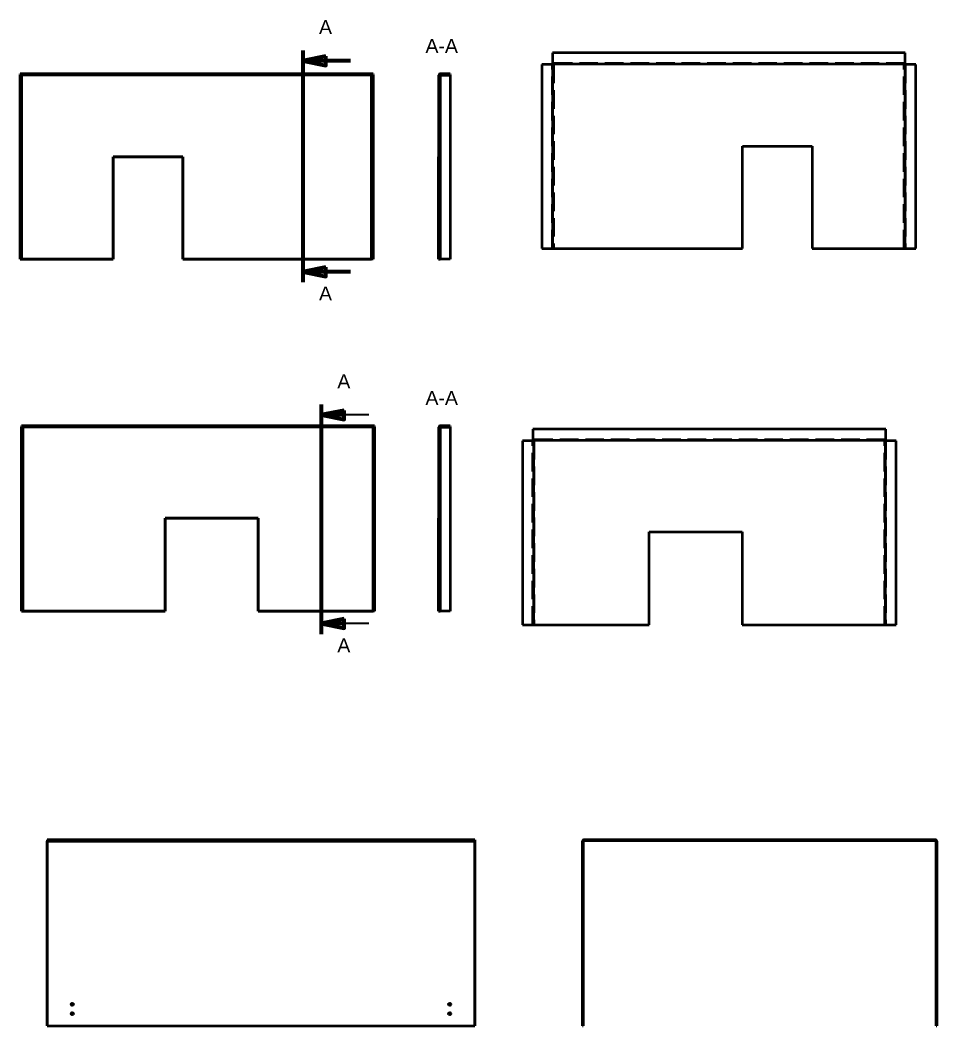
# Model space of a CAD drawing. Header units: millimetres. Extents: x 5817 to 10902, y 7553 to 10245.
# Drawn here: x 5817 to 7789, y 8083 to 10245 of the extents above; entities that cross this region are included whole.
import ezdxf

# ---------------------------------------------------------------- set-up
doc = ezdxf.new("R2010")
doc.units = ezdxf.units.MM
doc.header["$LTSCALE"] = 10
doc.linetypes.add('ACAD_ISO04W100', pattern=[30, 24, -3, 0, -3])
doc.linetypes.add('JIS_02_4.0', pattern=[5.5, 4, -1.5])
for name, color, linetype, lineweight in [('ハッチング', 20, 'Continuous', 25), ('切断線', 3, 'Continuous', 70), ('外形線', 7, 'Continuous', 50), ('隠線', 6, 'JIS_02_4.0', 35)]:
    doc.layers.add(name, color=color, linetype=linetype, lineweight=lineweight)
doc.styles.add('Text Style33', font='ARIAL.TTF')

msp = doc.modelspace()

# ---------------------------------------------------------------- hatches: boundary and pattern name
at = {"layer": 'ハッチング'}
h = msp.add_hatch(dxfattribs=at)
h.set_pattern_fill('ANSI31', color=256, scale=254, angle=-90, style=0)
h.set_pattern_definition([(315, (5699.44, 7549.138), (22.45064, 22.45064), [])])
h.paths.add_polyline_path([(6718.9, 10126.8), (6719.3, 10127.8), (6720.4, 10128.3), (6742.4, 10128.3), (6742.4, 10129.8), (6720.4, 10129.8), (6718.9, 10129.4), (6717.8, 10128.3), (6717.4, 10126.8), (6717.4, 9731.3), (6718.9, 9731.3)])
h = msp.add_hatch(dxfattribs=at)
h.set_pattern_fill('ANSI31', color=256, scale=254, angle=-90, style=0)
h.set_pattern_definition([(315, (5666.294, 7555.776), (22.45064, 22.45064), [])])
h.paths.add_polyline_path([(6718.9, 9370.1), (6719.3, 9371.1), (6720.4, 9371.6), (6742.4, 9371.6), (6742.4, 9373.1), (6720.4, 9373.1), (6718.9, 9372.7), (6717.8, 9371.6), (6717.4, 9370.1), (6717.4, 8974.6), (6718.9, 8974.6)])

# ---------------------------------------------------------------- linework, layer by layer
at = {"layer": '切断線'}
for p, q in [((6425.2, 10180.4), (6425.2, 9681.9)), ((6425.2, 10180.4), (6425.2, 10120)), ((6475.2, 10167.9), (6425.2, 10157.9)), ((6475.2, 10147.9), (6475.2, 10167.9)), ((6475.2, 10157.9), (6425.2, 10157.9)), ((6425.2, 10157.9), (6475.2, 10147.9)), ((6527.7, 10157.9), (6475.2, 10157.9)), ((6425.2, 9726.9), (6425.2, 9681.9)), ((6475.2, 9714.4), (6425.2, 9704.4)), ((6475.2, 9694.4), (6475.2, 9714.4)), ((6475.2, 9704.4), (6425.2, 9704.4)), ((6425.2, 9704.4), (6475.2, 9694.4)), ((6527.7, 9704.4), (6475.2, 9704.4)), ((6464.6, 9418.9), (6464.6, 8925.3)), ((6514.6, 9386.4), (6514.6, 9406.4)), ((6514.6, 9396.4), (6464.6, 9396.4)), ((6464.6, 9396.4), (6514.6, 9386.4)), ((6514.6, 8957.8), (6464.6, 8947.8)), ((6514.6, 8937.8), (6514.6, 8957.8)), ((6514.6, 8947.8), (6464.6, 8947.8))]:
    msp.add_line(p, q, dxfattribs=at)
at = {"layer": '切断線', "linetype": 'ACAD_ISO04W100', "lineweight": 70}
for p, q in [((6464.6, 9408.4), (6464.6, 9363.4)), ((6464.6, 8970.3), (6464.6, 8925.3))]:
    msp.add_line(p, q, dxfattribs=at)
at = {"layer": '切断線', "lineweight": 35}
for p, q in [((6514.6, 9406.4), (6464.6, 9396.4)), ((6567.1, 9396.4), (6514.6, 9396.4)), ((6567.1, 8947.8), (6514.6, 8947.8))]:
    msp.add_line(p, q, dxfattribs=at)
at = {"layer": '切断線', "linetype": 'ACAD_ISO04W100', "lineweight": 35}
msp.add_line((6464.6, 8947.8), (6514.6, 8937.8), dxfattribs=at)
at = {"layer": '切断線'}
for points in [[(6475.2, 10167.9), (6425.2, 10157.9), (6475.2, 10147.9), (6475.2, 10167.9)], [(6475.2, 9714.4), (6425.2, 9704.4), (6475.2, 9694.4), (6475.2, 9714.4)], [(6514.6, 9406.4), (6464.6, 9396.4), (6514.6, 9386.4), (6514.6, 9406.4)], [(6514.6, 8957.8), (6464.6, 8947.8), (6514.6, 8937.8), (6514.6, 8957.8)]]:
    msp.add_lwpolyline(points, dxfattribs=at)
for points in [[(6475.2, 10167.9), (6425.2, 10157.9), (6475.2, 10147.9), (6475.2, 10167.9)], [(6475.2, 9714.4), (6425.2, 9704.4), (6475.2, 9694.4), (6475.2, 9714.4)], [(6514.6, 9406.4), (6464.6, 9396.4), (6514.6, 9386.4), (6514.6, 9406.4)], [(6514.6, 8957.8), (6464.6, 8947.8), (6514.6, 8937.8), (6514.6, 8957.8)]]:
    msp.add_solid(points, dxfattribs=at)
at = {"layer": '外形線'}
for p, q in [((7721.1, 10175.2), (6962.1, 10175.2)), ((7721.1, 10175.2), (6962.1, 10175.2)), ((6962.1, 10175.2), (6962.1, 10153.2)), ((6962.1, 10175.2), (6962.1, 10153.2)), ((7721.1, 10153.2), (7721.1, 10175.2)), ((7721.1, 10153.2), (7721.1, 10175.2)), ((6965.1, 10149.9), (6939.7, 10149.9)), ((6965.1, 10149.9), (6939.7, 10149.9)), ((6939.7, 10149.9), (6939.7, 9754.4)), ((6939.7, 10149.9), (6939.7, 9754.4)), ((6962.1, 10153.2), (6965.1, 10153.2)), ((6962.1, 10153.2), (6965.1, 10153.2)), ((6963.4, 9754.4), (6963.4, 10149.9)), ((6965.1, 10153.2), (6965.1, 10149.9)), ((6965.1, 10153.2), (6965.1, 10149.9)), ((6965.1, 10151.6), (7718.1, 10151.6)), ((7718.1, 10149.9), (7718.1, 10153.2)), ((7718.1, 10149.9), (7718.1, 10153.2)), ((7718.1, 10153.2), (7721.1, 10153.2)), ((7718.1, 10153.2), (7721.1, 10153.2)), ((7743.5, 10149.9), (7718.1, 10149.9)), ((7743.5, 10149.9), (7718.1, 10149.9)), ((7719.8, 10149.9), (7719.8, 9754.4)), ((7743.5, 9754.4), (7743.5, 10149.9)), ((7743.5, 9754.4), (7743.5, 10149.9)), ((5817.4, 10128.3), (5817.4, 10129.8)), ((5817.4, 10129.8), (5820.4, 10129.8)), ((5817.4, 10129.8), (5817.4, 10128.3)), ((6576.4, 10129.8), (5817.4, 10129.8)), ((5820.4, 10128.3), (5817.4, 10128.3)), ((6576.4, 10128.3), (5817.4, 10128.3)), ((5817.4, 9731.3), (5817.4, 10126.8)), ((5817.4, 10126.8), (5820.4, 10126.8)), ((5817.4, 10126.8), (5817.4, 9731.3)), ((5817.4, 10126.8), (5818.9, 10126.8)), ((5818.9, 10126.8), (5820.4, 10126.8)), ((5820.4, 10128.3), (5820.4, 10129.8)), ((5820.4, 10126.8), (5820.4, 10129.8)), ((5820.4, 10129.8), (6573.4, 10129.8)), ((5820.4, 10128.3), (5820.4, 10126.8)), ((6573.4, 10128.3), (5820.4, 10128.3)), ((5820.4, 10126.8), (5820.4, 9731.3)), ((6573.4, 10126.8), (5820.4, 10126.8)), ((6573.4, 10129.8), (6573.4, 10126.8)), ((6573.4, 10128.3), (6573.4, 10129.8)), ((6573.4, 10129.8), (6576.4, 10129.8)), ((6573.4, 10126.8), (6573.4, 10128.3)), ((6576.4, 10128.3), (6573.4, 10128.3)), ((6573.4, 10126.8), (6573.4, 9731.3)), ((6576.4, 10126.8), (6573.4, 10126.8)), ((6573.4, 9731.3), (6573.4, 10126.8)), ((6574.9, 10126.8), (6573.4, 10126.8)), ((6576.4, 10126.8), (6574.9, 10126.8)), ((6574.9, 9731.3), (6574.9, 10126.8)), ((6574.9, 9731.3), (6574.9, 10126.8)), ((6576.4, 10129.8), (6576.4, 10128.3)), ((6576.4, 10129.8), (6576.4, 10128.3)), ((6576.4, 9731.3), (6576.4, 10126.8)), ((6576.4, 10126.8), (6576.4, 9731.3)), ((6717.4, 10126.8), (6717.4, 9731.3)), ((6717.4, 10126.8), (6717.4, 9731.3)), ((6717.4, 10126.8), (6717.5, 10126.8)), ((6718.5, 10126.8), (6720.4, 10126.8)), ((6718.9, 9731.3), (6718.9, 10126.8)), ((6718.9, 10126.8), (6720.4, 10126.8)), ((6718.9, 9731.3), (6718.9, 10126.8)), ((6742.4, 10129.8), (6720.4, 10129.8)), ((6742.4, 10129.8), (6720.4, 10129.8)), ((6720.4, 10128.3), (6742.4, 10128.3)), ((6742.4, 10128.3), (6720.4, 10128.3)), ((6720.4, 10126.8), (6720.4, 9731.3)), ((6720.4, 10126.8), (6742.4, 10126.8)), ((6720.4, 10126.8), (6742.4, 10126.8)), ((6742.4, 10128.3), (6742.4, 10129.8)), ((6742.4, 10129.8), (6742.4, 10128.3)), ((6742.4, 10126.8), (6742.4, 9731.3)), ((6742.4, 10126.8), (6742.4, 9731.3)), ((7371.1, 9754.4), (7371.1, 9974.4)), ((7371.1, 9754.4), (7371.1, 9974.4)), ((7371.1, 9974.4), (7521.1, 9974.4)), ((7371.1, 9974.4), (7521.1, 9974.4)), ((7521.1, 9974.4), (7521.1, 9754.4)), ((7521.1, 9974.4), (7521.1, 9754.4)), ((6167.4, 9951.3), (6017.4, 9951.3)), ((6017.4, 9951.3), (6017.4, 9731.3)), ((6017.4, 9951.3), (6167.4, 9951.3)), ((6017.4, 9731.3), (6017.4, 9951.3)), ((6167.4, 9731.3), (6167.4, 9951.3)), ((6167.4, 9951.3), (6167.4, 9731.3)), ((6717.4, 9951.3), (6717.4, 9731.3)), ((6717.4, 9731.3), (6717.4, 9951.3)), ((6718.9, 9731.3), (6718.9, 9951.3)), ((6718.9, 9951.3), (6718.9, 9731.3)), ((6939.7, 9754.4), (7371.1, 9754.4)), ((6939.7, 9754.4), (7371.1, 9754.4)), ((7521.1, 9754.4), (7743.5, 9754.4)), ((7521.1, 9754.4), (7743.5, 9754.4)), ((5817.4, 9731.3), (5820.4, 9731.3)), ((5817.4, 9731.3), (5818.9, 9731.3)), ((5818.9, 9731.3), (5820.4, 9731.3)), ((5820.4, 9731.3), (6017.4, 9731.3)), ((6017.4, 9731.3), (5820.4, 9731.3)), ((6167.4, 9731.3), (6573.4, 9731.3)), ((6573.4, 9731.3), (6167.4, 9731.3)), ((6576.4, 9731.3), (6573.4, 9731.3)), ((6574.9, 9731.3), (6573.4, 9731.3)), ((6576.4, 9731.3), (6574.9, 9731.3)), ((6717.4, 9731.3), (6718.9, 9731.3)), ((6717.4, 9731.3), (6720.4, 9731.3)), ((6718.9, 9731.3), (6717.4, 9731.3)), ((6717.4, 9731.3), (6718.9, 9731.3)), ((6718.9, 9731.3), (6720.4, 9731.3)), ((6742.4, 9731.3), (6720.4, 9731.3)), ((6742.4, 9731.3), (6720.4, 9731.3)), ((5820.4, 9371.6), (5820.4, 9373.1)), ((5820.4, 9373.1), (5823.4, 9373.1)), ((5820.4, 9373.1), (5820.4, 9371.6)), ((6579.4, 9373.1), (5820.4, 9373.1)), ((5823.4, 9371.6), (5820.4, 9371.6)), ((6579.4, 9371.6), (5820.4, 9371.6)), ((5820.4, 8974.6), (5820.4, 9370.1)), ((5820.4, 9370.1), (5823.4, 9370.1)), ((5820.4, 9370.1), (5820.4, 8974.6)), ((5820.4, 9370.1), (5821.9, 9370.1)), ((5821.9, 9370.1), (5823.4, 9370.1)), ((5823.4, 9371.6), (5823.4, 9373.1)), ((5823.4, 9370.1), (5823.4, 9373.1)), ((5823.4, 9373.1), (6576.4, 9373.1)), ((5823.4, 9371.6), (5823.4, 9370.1)), ((6576.4, 9371.6), (5823.4, 9371.6)), ((5823.4, 9370.1), (5823.4, 8974.6)), ((6576.4, 9370.1), (5823.4, 9370.1)), ((6576.4, 9373.1), (6576.4, 9370.1)), ((6576.4, 9371.6), (6576.4, 9373.1)), ((6576.4, 9373.1), (6579.4, 9373.1)), ((6576.4, 9370.1), (6576.4, 9371.6)), ((6579.4, 9371.6), (6576.4, 9371.6)), ((6576.4, 9370.1), (6576.4, 8974.6)), ((6579.4, 9370.1), (6576.4, 9370.1)), ((6576.4, 8974.6), (6576.4, 9370.1)), ((6577.9, 9370.1), (6576.4, 9370.1)), ((6579.4, 9370.1), (6577.9, 9370.1)), ((6577.9, 8974.6), (6577.9, 9370.1)), ((6577.9, 8974.6), (6577.9, 9370.1)), ((6579.4, 9373.1), (6579.4, 9371.6)), ((6579.4, 9373.1), (6579.4, 9371.6)), ((6579.4, 8974.6), (6579.4, 9370.1)), ((6579.4, 9370.1), (6579.4, 8974.6)), ((6717.4, 9370.1), (6717.4, 8974.6)), ((6717.4, 9370.1), (6717.4, 8974.6)), ((6717.4, 9370.1), (6717.5, 9370.1)), ((6718.5, 9370.1), (6720.4, 9370.1)), ((6718.9, 8974.6), (6718.9, 9370.1)), ((6718.9, 9370.1), (6720.4, 9370.1)), ((6718.9, 8974.6), (6718.9, 9370.1)), ((6742.4, 9373.1), (6720.4, 9373.1)), ((6742.4, 9373.1), (6720.4, 9373.1)), ((6720.4, 9371.6), (6742.4, 9371.6)), ((6742.4, 9371.6), (6720.4, 9371.6)), ((6720.4, 9370.1), (6720.4, 8974.6)), ((6720.4, 9370.1), (6742.4, 9370.1)), ((6720.4, 9370.1), (6742.4, 9370.1)), ((6742.4, 9371.6), (6742.4, 9373.1)), ((6742.4, 9373.1), (6742.4, 9371.6)), ((6742.4, 9370.1), (6742.4, 8974.6)), ((6742.4, 9370.1), (6742.4, 8974.6)), ((7679, 9366.1), (6920, 9366.1)), ((7679, 9366.1), (6920, 9366.1)), ((6920, 9366.1), (6920, 9344.1)), ((6920, 9366.1), (6920, 9344.1)), ((7679, 9344.1), (7679, 9366.1)), ((7679, 9344.1), (7679, 9366.1)), ((6920, 9344.1), (6923, 9344.1)), ((6920, 9344.1), (6923, 9344.1)), ((6923, 9344.1), (6923, 9340.7)), ((6923, 9344.1), (6923, 9340.7)), ((6923, 9342.4), (7676, 9342.4)), ((7676, 9340.7), (7676, 9344.1)), ((7676, 9340.7), (7676, 9344.1)), ((7676, 9344.1), (7679, 9344.1)), ((7676, 9344.1), (7679, 9344.1)), ((6923, 9340.7), (6897.6, 9340.7)), ((6923, 9340.7), (6897.6, 9340.7)), ((6897.6, 9340.7), (6897.6, 8945.2)), ((6897.6, 9340.7), (6897.6, 8945.2)), ((6921.3, 9340.7), (6921.3, 8945.2)), ((7701.4, 9340.7), (7676, 9340.7)), ((7701.4, 9340.7), (7676, 9340.7)), ((7677.7, 9340.7), (7677.7, 8945.2)), ((7701.4, 8945.2), (7701.4, 9340.7)), ((7701.4, 8945.2), (7701.4, 9340.7)), ((6329.4, 9174.6), (6129.4, 9174.6)), ((6129.4, 9174.6), (6129.4, 8974.6)), ((6129.4, 9174.6), (6329.4, 9174.6)), ((6129.4, 8974.6), (6129.4, 9174.6)), ((6329.4, 8974.6), (6329.4, 9174.6)), ((6329.4, 9174.6), (6329.4, 8974.6)), ((6717.4, 9174.6), (6717.4, 8974.6)), ((6717.4, 8974.6), (6717.4, 9174.6)), ((6718.9, 8974.6), (6718.9, 9174.6)), ((6718.9, 9174.6), (6718.9, 8974.6)), ((7170, 8945.2), (7170, 9145.2)), ((7170, 8945.2), (7170, 9145.2)), ((7170, 9145.2), (7370, 9145.2)), ((7170, 9145.2), (7370, 9145.2)), ((7370, 9145.2), (7370, 8945.2)), ((7370, 9145.2), (7370, 8945.2)), ((5820.4, 8974.6), (5823.4, 8974.6)), ((5820.4, 8974.6), (5821.9, 8974.6)), ((5821.9, 8974.6), (5823.4, 8974.6)), ((5823.4, 8974.6), (6129.4, 8974.6)), ((6129.4, 8974.6), (5823.4, 8974.6)), ((6329.4, 8974.6), (6576.4, 8974.6)), ((6576.4, 8974.6), (6329.4, 8974.6)), ((6579.4, 8974.6), (6576.4, 8974.6)), ((6577.9, 8974.6), (6576.4, 8974.6)), ((6579.4, 8974.6), (6577.9, 8974.6)), ((6717.4, 8974.6), (6718.9, 8974.6)), ((6717.4, 8974.6), (6720.4, 8974.6)), ((6718.9, 8974.6), (6717.4, 8974.6)), ((6717.4, 8974.6), (6718.9, 8974.6)), ((6718.9, 8974.6), (6720.4, 8974.6)), ((6742.4, 8974.6), (6720.4, 8974.6)), ((6742.4, 8974.6), (6720.4, 8974.6)), ((6897.6, 8945.2), (7170, 8945.2)), ((6897.6, 8945.2), (7170, 8945.2)), ((7370, 8945.2), (7701.4, 8945.2)), ((7370, 8945.2), (7701.4, 8945.2)), ((5875.4, 8483), (5875.4, 8480)), ((6795.4, 8483), (5875.4, 8483)), ((5875.4, 8483), (6795.4, 8483)), ((5875.4, 8483), (5875.4, 8480)), ((5875.4, 8481.5), (6795.4, 8481.5)), ((5875.4, 8481.5), (5875.4, 8480)), ((6795.4, 8481.5), (5875.4, 8481.5)), ((5875.4, 8481.5), (5875.4, 8480)), ((5875.4, 8480), (6795.4, 8480)), ((6795.4, 8480), (5875.4, 8480)), ((6795.4, 8480), (5875.4, 8480)), ((5875.4, 8480), (6795.4, 8480)), ((5875.4, 8083), (5875.4, 8480)), ((5875.4, 8480), (5875.4, 8083)), ((5875.4, 8480), (5875.4, 8083)), ((5875.4, 8083), (5875.4, 8480)), ((6795.4, 8483), (6795.4, 8480)), ((6795.4, 8483), (6795.4, 8480)), ((6795.4, 8481.5), (6795.4, 8480)), ((6795.4, 8481.5), (6795.4, 8480)), ((6795.4, 8480), (6795.4, 8083)), ((6795.4, 8083), (6795.4, 8480)), ((6795.4, 8083), (6795.4, 8480)), ((6795.4, 8480), (6795.4, 8083)), ((7027, 8480), (7027, 8083)), ((7027, 8083), (7027, 8480)), ((7028.5, 8480), (7028.5, 8083)), ((7028.5, 8083), (7028.5, 8480)), ((7786, 8483), (7030, 8483)), ((7030, 8483), (7786, 8483)), ((7786, 8481.5), (7030, 8481.5)), ((7030, 8481.5), (7786, 8481.5)), ((7787.5, 8480), (7787.5, 8083)), ((7787.5, 8083), (7787.5, 8480)), ((7789, 8480), (7789, 8083)), ((7789, 8083), (7789, 8480)), ((7027, 8126.5), (7027, 8131.5)), ((7027, 8126.5), (7027, 8131.5)), ((7028.5, 8131.5), (7027, 8131.5)), ((7028.5, 8131.5), (7027, 8131.5)), ((7028.5, 8131.5), (7028.5, 8126.5)), ((7028.5, 8131.5), (7028.5, 8126.5)), ((7787.5, 8126.5), (7787.5, 8131.5)), ((7787.5, 8126.5), (7787.5, 8131.5)), ((7789, 8131.5), (7787.5, 8131.5)), ((7789, 8131.5), (7787.5, 8131.5)), ((7789, 8131.5), (7789, 8126.5)), ((7789, 8131.5), (7789, 8126.5)), ((7027, 8126.5), (7028.5, 8126.5)), ((7027, 8126.5), (7028.5, 8126.5)), ((7027, 8106.5), (7027, 8111.5)), ((7027, 8106.5), (7027, 8111.5)), ((7028.5, 8111.5), (7027, 8111.5)), ((7028.5, 8111.5), (7027, 8111.5)), ((7028.5, 8111.5), (7028.5, 8106.5)), ((7028.5, 8111.5), (7028.5, 8106.5)), ((7787.5, 8126.5), (7789, 8126.5)), ((7787.5, 8126.5), (7789, 8126.5)), ((7787.5, 8106.5), (7787.5, 8111.5)), ((7787.5, 8106.5), (7787.5, 8111.5)), ((7789, 8111.5), (7787.5, 8111.5)), ((7789, 8111.5), (7787.5, 8111.5)), ((7789, 8111.5), (7789, 8106.5)), ((7789, 8111.5), (7789, 8106.5)), ((7027, 8106.5), (7028.5, 8106.5)), ((7027, 8106.5), (7028.5, 8106.5)), ((7787.5, 8106.5), (7789, 8106.5)), ((7787.5, 8106.5), (7789, 8106.5)), ((5875.4, 8083), (6795.4, 8083)), ((5875.4, 8083), (6795.4, 8083)), ((5875.4, 8083), (6795.4, 8083)), ((5875.4, 8083), (6795.4, 8083)), ((7028.5, 8083), (7027, 8083)), ((7027, 8083), (7028.5, 8083)), ((7789, 8083), (7787.5, 8083)), ((7787.5, 8083), (7789, 8083))]:
    msp.add_line(p, q, dxfattribs=at)
for centre in [(5929.4, 8129), (5929.4, 8129), (5929.4, 8129), (5929.4, 8129), (6741.4, 8129), (6741.4, 8129), (6741.4, 8129), (6741.4, 8129), (5929.4, 8109), (5929.4, 8109), (5929.4, 8109), (5929.4, 8109), (6741.4, 8109), (6741.4, 8109), (6741.4, 8109), (6741.4, 8109)]:
    msp.add_circle(centre, 2.5, dxfattribs=at)
for centre, radius, start, end in [((6720.4, 10126.8), 3, 90, 180), ((6720.4, 10126.8), 3, 90, 180), ((6720.4, 10126.8), 1.5, 90, 180), ((6720.4, 10126.8), 1.5, 90, 180), ((6720.4, 9370.1), 3, 90, 180), ((6720.4, 9370.1), 3, 90, 180), ((6720.4, 9370.1), 1.5, 90, 180), ((6720.4, 9370.1), 1.5, 90, 180), ((7030, 8480), 3, 90, 180), ((7030, 8480), 3, 90, 180), ((7030, 8480), 1.5, 90, 180), ((7030, 8480), 1.5, 90, 180), ((7786, 8480), 3, 0, 90), ((7786, 8480), 3, 0, 90), ((7786, 8480), 1.5, 0, 90), ((7786, 8480), 1.5, 0, 90)]:
    msp.add_arc(centre, radius, start, end, dxfattribs=at)
at = {"layer": '隠線'}
for p, q in [((6961.7, 9754.4), (6961.7, 10149.9)), ((6963.4, 9754.4), (6963.4, 10149.9)), ((6965.1, 10153.2), (7718.1, 10153.2)), ((6965.1, 10151.6), (7718.1, 10151.6)), ((6965.1, 10149.9), (6965.1, 9754.4)), ((7718.1, 10149.9), (6965.1, 10149.9)), ((7718.1, 9754.4), (7718.1, 10149.9)), ((7719.8, 10149.9), (7719.8, 9754.4)), ((7721.5, 10149.9), (7721.5, 9754.4)), ((5818.9, 10126.8), (5818.9, 9731.3)), ((5818.9, 10126.8), (5818.9, 9731.3)), ((5820.4, 9731.3), (5820.4, 10126.8)), ((5820.4, 10126.8), (6573.4, 10126.8)), ((5821.9, 9370.1), (5821.9, 8974.6)), ((5821.9, 9370.1), (5821.9, 8974.6)), ((5823.4, 8974.6), (5823.4, 9370.1)), ((5823.4, 9370.1), (6576.4, 9370.1)), ((6923, 9344.1), (7676, 9344.1)), ((6923, 9342.4), (7676, 9342.4)), ((6919.6, 8945.2), (6919.6, 9340.7)), ((6921.3, 8945.2), (6921.3, 9340.7)), ((6921.3, 8945.2), (6921.3, 9340.7)), ((6923, 9340.7), (6923, 8945.2)), ((7676, 9340.7), (6923, 9340.7)), ((7676, 8945.2), (7676, 9340.7)), ((7677.7, 9340.7), (7677.7, 8945.2)), ((7679.4, 9340.7), (7679.4, 8945.2))]:
    msp.add_line(p, q, dxfattribs=at)

# ---------------------------------------------------------------- texts
at = {"char_height": 30, "attachment_point": 7, "style": 'Text Style33'}
for insert in [(6689.1, 10174.8, -483.2), (6689.1, 9418.1, -490.2)]:
    msp.add_mtext('A-A ', dxfattribs=dict(at, insert=insert))
at = {"layer": '切断線', "char_height": 30, "attachment_point": 7, "style": 'Text Style33'}
for insert in [(6460.2, 10215.4), (6460.2, 9642.6), (6499.6, 9453.9), (6499.6, 8886.2)]:
    msp.add_mtext('A', dxfattribs=dict(at, insert=insert))

doc.saveas('drawing.dxf')
